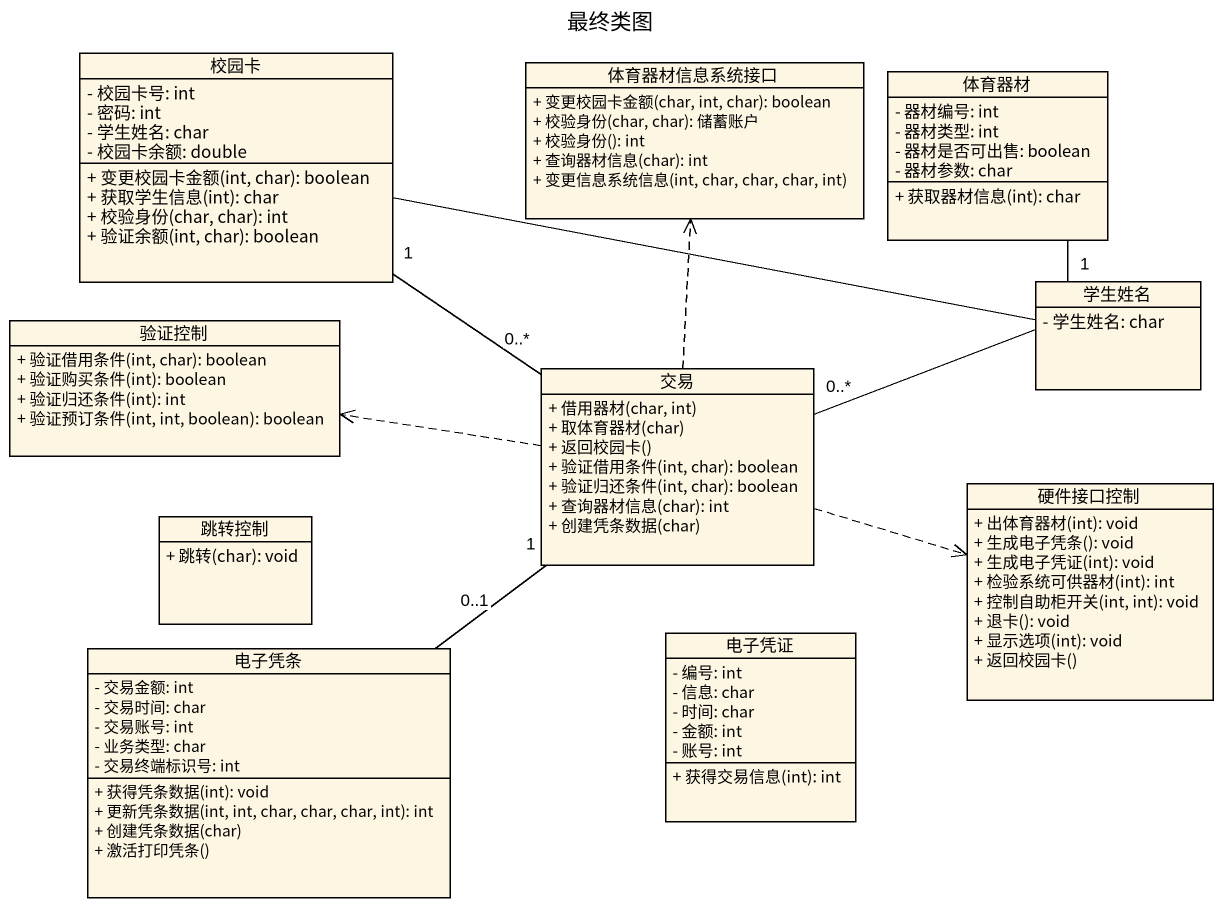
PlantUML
@startuml
title 最终类图
hide circle
hide empty members
skinparam classAttributeIconSize 0
class 校园卡 {
  - 校园卡号: int
  - 密码: int
  - 学生姓名: char
  - 校园卡余额: double
  + 变更校园卡金额(int, char): boolean
  + 获取学生信息(int): char
  + 校验身份(char, char): int
  + 验证余额(int, char): boolean
}
class 体育器材信息系统接口 {
  + 变更校园卡金额(char, int, char): boolean
  + 校验身份(char, char): 储蓄账户
  + 校验身份(): int
  + 查询器材信息(char): int
  + 变更信息系统信息(int, char, char, char, int)
}
class 体育器材 {
  - 器材编号: int
  - 器材类型: int
  - 器材是否可出售: boolean
  - 器材参数: char
  + 获取器材信息(int): char
}
class 学生姓名 {
  - 学生姓名: char
}
class 验证控制 {
  + 验证借用条件(int, char): boolean
  + 验证购买条件(int): boolean
  + 验证归还条件(int): int
  + 验证预订条件(int, int, boolean): boolean
}
class 交易 {
  + 借用器材(char, int)
  + 取体育器材(char)
  + 返回校园卡()
  + 验证借用条件(int, char): boolean
  + 验证归还条件(int, char): boolean
  + 查询器材信息(char): int
  + 创建凭条数据(char)
}
class 硬件接口控制 {
  + 出体育器材(int): void
  + 生成电子凭条(): void
  + 生成电子凭证(int): void
  + 检验系统可供器材(int): int
  + 控制自助柜开关(int, int): void
  + 退卡(): void
  + 显示选项(int): void
  + 返回校园卡()
}
class 跳转控制 {
  + 跳转(char): void
}
class 电子凭证 {
  - 编号: int
  - 信息: char
  - 时间: char
  - 金额: int
  - 账号: int
  + 获得交易信息(int): int
}
class 电子凭条 {
  - 交易金额: int
  - 交易时间: char
  - 交易账号: int
  - 业务类型: char
  - 交易终端标识号: int
  + 获得凭条数据(int): void
  + 更新凭条数据(int, int, char, char, char, int): int
  + 创建凭条数据(char)
  + 激活打印凭条()
}
学生姓名 -left- 校园卡
交易 "0..*" -up- "1" 校园卡
交易 .up.> 体育器材信息系统接口
交易 "0..*" -up- "1" 体育器材
交易 .left.> 验证控制
交易 .right.> 硬件接口控制
交易 "1" -- "0..1" 电子凭条
@enduml
